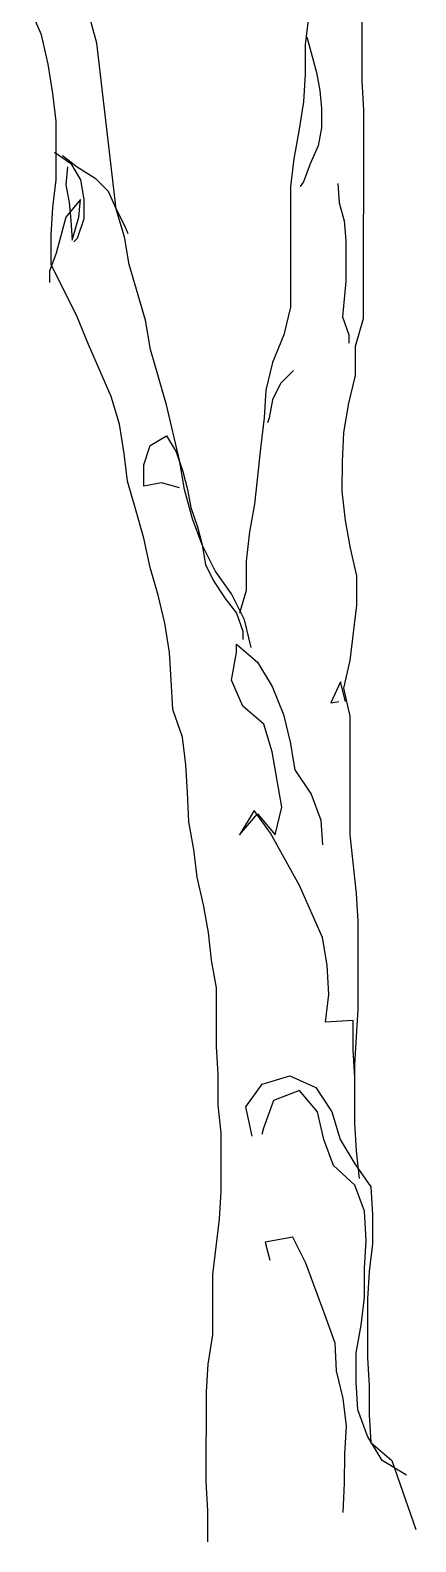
# Model space of a CAD drawing. Extents: x 1378 to 1535, y 5279 to 5481.
# Drawn here: x 1440.8 to 1462.5, y 5279.2 to 5364.2 of the extents above; entities that cross this region are included whole.
import ezdxf

# ---------------------------------------------------------------- set-up
doc = ezdxf.new("R2010")
doc.units = 0
doc.header["$LTSCALE"] = 150
doc.header["$MEASUREMENT"] = 0
doc.layers.get('0').update_dxf_attribs({"linetype": 'CONTINUOUS'})

msp = doc.modelspace()

# ---------------------------------------------------------------- linework, layer by layer
for points in [[(1457.9, 5374.314), (1457.715, 5372.758), (1457.622, 5371.202), (1457.163, 5369.646), (1456.796, 5368.091), (1456.52, 5366.535), (1456.427, 5364.888), (1456.242, 5363.332), (1456.241, 5361.684), (1456.148, 5360.129), (1455.872, 5358.481), (1455.596, 5356.926), (1455.411, 5355.37), (1455.405, 5348.597), (1455.037, 5347.041), (1454.395, 5345.486), (1454.028, 5343.93), (1453.935, 5342.374), (1453.75, 5340.819), (1453.381, 5337.524), (1453.105, 5335.968), (1452.921, 5334.321), (1452.919, 5332.673), (1452.552, 5331.392)], [(1453.191, 5329.47), (1452.826, 5331.026), (1452.095, 5332.491), (1451.181, 5333.773), (1450.45, 5335.238), (1449.902, 5336.703), (1449.446, 5338.351), (1449.173, 5339.999), (1448.444, 5343.112), (1447.531, 5346.224), (1447.258, 5347.872), (1446.346, 5350.985), (1446.073, 5352.541), (1445.617, 5354.097), (1444.527, 5363.434), (1443.615, 5366.73)], [(1450.765, 5279.224), (1450.767, 5280.963), (1450.677, 5282.61), (1450.681, 5287.644), (1450.774, 5289.2), (1451.05, 5290.847), (1451.053, 5294.234), (1451.422, 5297.345), (1451.515, 5298.901), (1451.518, 5302.196), (1451.337, 5303.752), (1451.338, 5305.491), (1451.248, 5307.047), (1451.251, 5310.342), (1450.978, 5311.899), (1450.796, 5313.455), (1450.523, 5315.011), (1450.159, 5316.567), (1449.977, 5318.123), (1449.704, 5319.68), (1449.614, 5321.327), (1449.524, 5322.883), (1449.342, 5324.439), (1448.794, 5325.996), (1448.704, 5327.643), (1448.614, 5329.199), (1448.341, 5330.847), (1447.976, 5332.403), (1447.52, 5333.96), (1447.156, 5335.608), (1446.7, 5337.255), (1446.243, 5338.812), (1446.062, 5340.368), (1445.789, 5342.016), (1445.332, 5343.572), (1444.054, 5346.502), (1443.414, 5348.059), (1441.953, 5350.989), (1441.954, 5352.636), (1442.047, 5354.192), (1442.232, 5355.748), (1442.235, 5359.043), (1442.053, 5360.599), (1441.78, 5362.247), (1441.415, 5363.895), (1440.776, 5365.36)], [(1459.296, 5299.626), (1459.114, 5301.182), (1459.024, 5302.738), (1459.027, 5306.033), (1459.213, 5309.145), (1459.218, 5314.088), (1459.127, 5315.644), (1458.764, 5318.939), (1458.77, 5325.62), (1458.406, 5327.177), (1458.773, 5328.732), (1459.142, 5331.844), (1459.144, 5333.491), (1458.779, 5335.048), (1458.506, 5336.604), (1458.324, 5338.252), (1458.326, 5339.899), (1458.419, 5341.547), (1458.695, 5343.194), (1459.063, 5344.749), (1459.064, 5346.397), (1459.523, 5347.952), (1459.534, 5359.668), (1459.444, 5361.315), (1459.447, 5364.61)], [(1456.334, 5363.79), (1456.881, 5361.775), (1457.064, 5360.768), (1457.154, 5359.762), (1457.153, 5358.663), (1456.969, 5357.657), (1456.511, 5356.65), (1456.144, 5355.644), (1455.96, 5355.369)], [(1442.142, 5357.304), (1443.056, 5356.663), (1443.605, 5355.747), (1443.787, 5354.648), (1443.786, 5353.55), (1443.418, 5352.452), (1443.235, 5352.269)], [(1442.599, 5357.121), (1443.422, 5356.479), (1444.428, 5355.838), (1445.16, 5355.105), (1445.617, 5354.097), (1446.073, 5353.182), (1446.256, 5352.724)], [(1442.873, 5356.48), (1442.781, 5355.473), (1442.963, 5354.466), (1443.053, 5353.459), (1443.144, 5352.361), (1443.511, 5353.642), (1443.604, 5354.648), (1442.779, 5353.642), (1442.228, 5351.629), (1441.861, 5350.623), (1441.86, 5349.982)], [(1458.066, 5355.55), (1458.156, 5354.452), (1458.43, 5353.445), (1458.52, 5352.347), (1458.518, 5350.058), (1458.333, 5348.045), (1458.699, 5347.038), (1458.698, 5346.58)], [(1455.585, 5345.027), (1454.852, 5344.296), (1454.393, 5343.381), (1454.209, 5342.374), (1454.118, 5342.1)], [(1449.172, 5338.443), (1448.165, 5338.719), (1447.158, 5338.536), (1447.159, 5339.726), (1447.527, 5340.824), (1448.442, 5341.373), (1448.991, 5340.457), (1449.356, 5339.358), (1449.629, 5338.351), (1449.812, 5337.344), (1450.177, 5336.245), (1450.45, 5335.238), (1450.632, 5334.14), (1451.089, 5333.224), (1451.729, 5332.217), (1452.369, 5331.393), (1452.734, 5330.385), (1452.734, 5329.928)], [(1459.026, 5305.301), (1458.936, 5306.857), (1458.938, 5308.505), (1457.382, 5308.415), (1457.566, 5309.97), (1457.476, 5311.618), (1457.203, 5313.174), (1455.924, 5316.104), (1454.28, 5319.035), (1453.365, 5320.317), (1452.54, 5318.945), (1453.548, 5320.134), (1454.554, 5318.943), (1454.922, 5320.498), (1454.375, 5323.611), (1453.919, 5325.167), (1452.73, 5326.175), (1452.091, 5327.64), (1452.367, 5329.196), (1452.367, 5329.654)], [(1452.367, 5329.654), (1453.556, 5328.646), (1454.379, 5327.272), (1455.018, 5325.715), (1455.383, 5324.159), (1455.656, 5322.603), (1456.57, 5321.229), (1457.118, 5319.764), (1457.208, 5318.391)], [(1458.497, 5326.444), (1458.223, 5327.543), (1457.673, 5326.354), (1458.131, 5326.445)], [(1453.257, 5302.012), (1452.893, 5303.659), (1453.809, 5304.94), (1455.365, 5305.396), (1456.829, 5304.754), (1457.743, 5303.38), (1458.199, 5301.824), (1459.022, 5300.45), (1459.936, 5299.168), (1460.026, 5297.612), (1460.025, 5295.965), (1459.84, 5294.409), (1459.747, 5292.853), (1459.744, 5289.558), (1459.834, 5288.002), (1459.833, 5286.354), (1459.923, 5284.798), (1461.112, 5283.79), (1462.456, 5279.906)], [(1461.935, 5282.966), (1460.563, 5283.791), (1459.74, 5285.165), (1459.192, 5286.63), (1459.102, 5288.186), (1459.104, 5289.833), (1459.38, 5291.389), (1459.564, 5292.945), (1459.566, 5294.592), (1459.659, 5296.148), (1459.569, 5297.795), (1459.021, 5299.26), (1457.832, 5300.36), (1457.284, 5301.825), (1456.92, 5303.381), (1455.914, 5304.572), (1454.449, 5304.024), (1453.898, 5302.469), (1453.806, 5302.103)], [(1458.363, 5280.864), (1458.456, 5282.511), (1458.458, 5284.159), (1458.551, 5285.715), (1458.369, 5287.271), (1458.005, 5288.827), (1457.914, 5290.383), (1457.367, 5291.94), (1456.271, 5294.87), (1455.54, 5296.335), (1453.984, 5296.062), (1454.258, 5295.055)]]:
    msp.add_lwpolyline(points)

doc.saveas('drawing.dxf')
